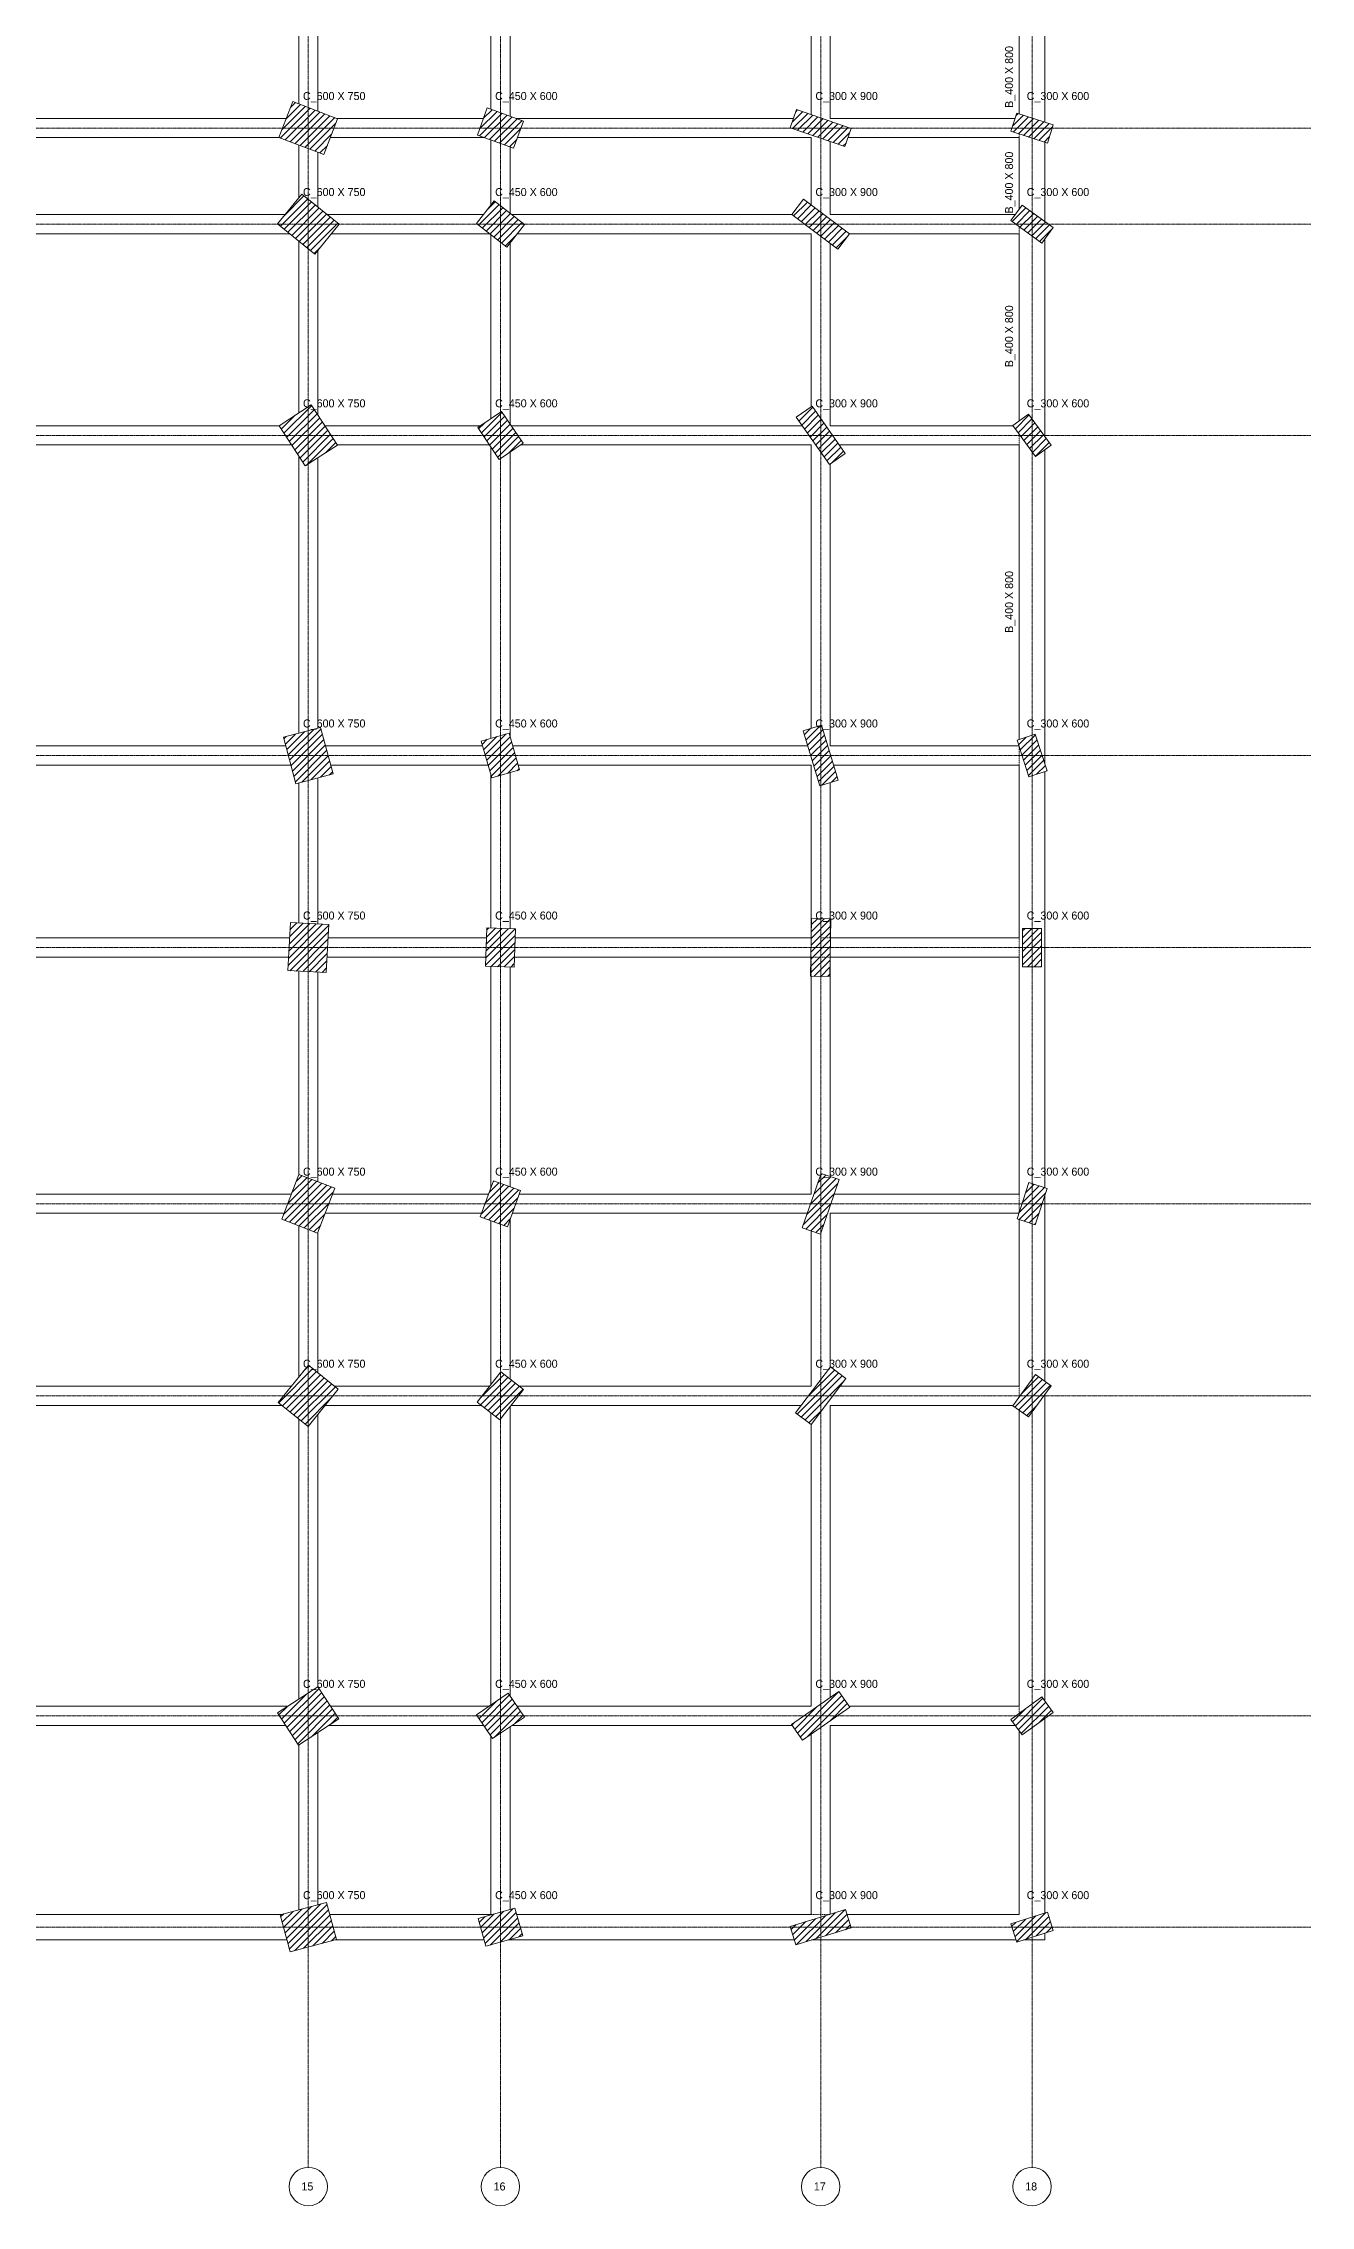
# Model space of a CAD drawing. Header units: millimetres. Extents: x -4286 to 75551, y -4651 to 64692.
# Drawn here: x 55762 to 75551, y -4651 to 29125 of the extents above; entities that cross this region are included whole.
import ezdxf

# ---------------------------------------------------------------- set-up
doc = ezdxf.new("R2010")
doc.units = ezdxf.units.MM
doc.linetypes.add('Dash', pattern=[6.35, 3.175, -3.175])
doc.linetypes.add('Grid Line', pattern=[22.225, 12.7, -3.175, 3.175, -3.175])
for name, color, linetype, lineweight in [('S-BEAM', 12, 'Continuous', 18), ('S-BEAM-HDLN', 1, 'Dash', 18), ('S-BEAM-IDEN', 2, 'Continuous', 9), ('S-COLS', 52, 'Continuous', 18), ('S-COLS-IDEN', 171, 'Continuous', 9), ('S-GRID', 1, 'Continuous', 9), ('S-GRID-IDEN', 1, 'Continuous', 9)]:
    doc.layers.add(name, color=color, linetype=linetype, lineweight=lineweight)
doc.styles.add('JetBrains Mono', font='JetBrainsMono-VariableFont_wght.ttf', dxfattribs={"height": 125})
pattern_1 = [(45, (0, 0), (-53.03301, 53.03301), [])]

# ---------------------------------------------------------------- blocks, each defined once
blk = doc.blocks.new('Grid - M_Grid Head - Circle-24584-01 1st Floor Lvl_')
at = {"layer": 'S-GRID-IDEN'}
blk.add_circle((0, 0), 6, dxfattribs=at)

msp = doc.modelspace()

# ---------------------------------------------------------------- hatches: boundary and pattern name
at = {"layer": 'S-COLS'}
h = msp.add_hatch(dxfattribs=at)
h.set_pattern_fill('FP_2', color=8, style=0, pattern_type=2)
h.set_pattern_definition(pattern_1)
h.paths.add_polyline_path([(60143, 27386), (60358, 27946), (59657, 28214), (59442, 27654)])
h = msp.add_hatch(dxfattribs=at)
h.set_pattern_fill('FP_2', color=8, style=0, pattern_type=2)
h.set_pattern_definition(pattern_1)
h.paths.add_polyline_path([(63105, 27486), (63259, 27909), (62695, 28114), (62541, 27691), (63077, 27496)])
h = msp.add_hatch(dxfattribs=at)
h.set_pattern_fill('FP_2', color=8, style=0, pattern_type=2)
h.set_pattern_definition(pattern_1)
h.paths.add_polyline_path([(68277, 27512), (68374, 27795), (67523, 28088), (67426, 27805)])
h = msp.add_hatch(dxfattribs=at)
h.set_pattern_fill('FP_2', color=8, style=0, pattern_type=2)
h.set_pattern_definition(pattern_1)
h.paths.add_polyline_path([(71439, 27565), (71532, 27850), (70961, 28035), (70868, 27750)])
h = msp.add_hatch(dxfattribs=at)
h.set_pattern_fill('FP_2', color=8, style=0, pattern_type=2)
h.set_pattern_definition(pattern_1)
h.paths.add_polyline_path([(60003, 25831), (60380, 26297), (59797, 26769), (59420, 26303)])
h = msp.add_hatch(dxfattribs=at)
h.set_pattern_fill('FP_4', color=8, style=0, pattern_type=2)
h.set_pattern_definition(pattern_1)
h.paths.add_polyline_path([(68169, 25909), (68350, 26149), (67631, 26691), (67450, 26451)])
h = msp.add_hatch(dxfattribs=at)
h.set_pattern_fill('FP_2', color=8, style=0, pattern_type=2)
h.set_pattern_definition(pattern_1)
h.paths.add_polyline_path([(62998, 25938), (63275, 26293), (62802, 26662), (62525, 26307)])
h = msp.add_hatch(dxfattribs=at)
h.set_pattern_fill('FP_1', color=8, style=0, pattern_type=2)
h.set_pattern_definition(pattern_1)
h.paths.add_polyline_path([(71355, 26002), (71531, 26245), (71045, 26598), (70869, 26355)])
h = msp.add_hatch(dxfattribs=at)
h.set_pattern_fill('FP_4', color=8, style=0, pattern_type=2)
h.set_pattern_definition(pattern_1)
h.paths.add_polyline_path([(59853, 22522), (60356, 22849), (59947, 23478), (59444, 23151)])
h = msp.add_hatch(dxfattribs=at)
h.set_pattern_fill('FP_2', color=8, style=0, pattern_type=2)
h.set_pattern_definition(pattern_1)
h.paths.add_polyline_path([(62881, 22625), (63254, 22877), (62919, 23375), (62546, 23123)])
h = msp.add_hatch(dxfattribs=at)
h.set_pattern_fill('FP_4', color=8, style=0, pattern_type=2)
h.set_pattern_definition(pattern_1)
h.paths.add_polyline_path([(68035, 22545), (68281, 22717), (67765, 23455), (67519, 23283)])
h = msp.add_hatch(dxfattribs=at)
h.set_pattern_fill('FP_3', color=8, style=0, pattern_type=2)
h.set_pattern_definition(pattern_1)
h.paths.add_polyline_path([(71255, 22669), (71498, 22845), (71145, 23331), (70902, 23155)])
h = msp.add_hatch(dxfattribs=at)
h.set_pattern_fill('FP_4', color=8, style=0, pattern_type=2)
h.set_pattern_definition(pattern_1)
h.paths.add_polyline_path([(59707, 17560), (60287, 17715), (60093, 18440), (59513, 18285)])
h = msp.add_hatch(dxfattribs=at)
h.set_pattern_fill('FP_2', color=8, style=0, pattern_type=2)
h.set_pattern_definition(pattern_1)
h.paths.add_polyline_path([(62766, 17650), (63199, 17774), (63034, 18350), (62601, 18226)])
h = msp.add_hatch(dxfattribs=at)
h.set_pattern_fill('FP_2', color=8, style=0, pattern_type=2)
h.set_pattern_definition(pattern_1)
h.paths.add_polyline_path([(67888, 17526), (68175, 17614), (67912, 18474), (67625, 18386)])
h = msp.add_hatch(dxfattribs=at)
h.set_pattern_fill('FP_2', color=8, style=0, pattern_type=2)
h.set_pattern_definition(pattern_1)
h.paths.add_polyline_path([(71150, 17668), (71435, 17761), (71250, 18332), (70965, 18239)])
h = msp.add_hatch(dxfattribs=at)
h.set_pattern_fill('FP_2', color=8, style=0, pattern_type=2)
h.set_pattern_definition(pattern_1)
h.paths.add_polyline_path([(60180, 14610), (60219, 15359), (59620, 15390), (59581, 14641)])
h = msp.add_hatch(dxfattribs=at)
h.set_pattern_fill('FP_2', color=8, style=0, pattern_type=2)
h.set_pattern_definition(pattern_1)
h.paths.add_polyline_path([(63114, 14692), (63135, 15292), (62686, 15308), (62665, 14708), (63077, 14694)])
h = msp.add_hatch(dxfattribs=at)
h.set_pattern_fill('FP_2', color=8, style=0, pattern_type=2)
h.set_pattern_definition(pattern_1)
h.paths.add_polyline_path([(68042, 14547), (68058, 15447), (67758, 15453), (67742, 14553)])
h = msp.add_hatch(dxfattribs=at)
h.set_pattern_fill('FP_4', color=8, style=0, pattern_type=2)
h.set_pattern_definition(pattern_1)
h.paths.add_polyline_path([(71350, 14700), (71350, 15300), (71050, 15300), (71050, 14700)])
h = msp.add_hatch(dxfattribs=at)
h.set_pattern_fill('FP_2', color=8, style=0, pattern_type=2)
h.set_pattern_definition(pattern_1)
h.paths.add_polyline_path([(60046, 10542), (60314, 11243), (59754, 11458), (59486, 10757)])
h = msp.add_hatch(dxfattribs=at)
h.set_pattern_fill('FP_4', color=8, style=0, pattern_type=2)
h.set_pattern_definition(pattern_1)
h.paths.add_polyline_path([(63009, 10641), (63214, 11205), (62791, 11359), (62586, 10795)])
h = msp.add_hatch(dxfattribs=at)
h.set_pattern_fill('FP_2', color=8, style=0, pattern_type=2)
h.set_pattern_definition(pattern_1)
h.paths.add_polyline_path([(67895, 10526), (68188, 11377), (67905, 11474), (67612, 10623)])
h = msp.add_hatch(dxfattribs=at)
h.set_pattern_fill('FP_3', color=8, style=0, pattern_type=2)
h.set_pattern_definition(pattern_1)
h.paths.add_polyline_path([(71250, 10668), (71435, 11239), (71150, 11332), (70965, 10761)])
h = msp.add_hatch(dxfattribs=at)
h.set_pattern_fill('FP_2', color=8, style=0, pattern_type=2)
h.set_pattern_definition(pattern_1)
h.paths.add_polyline_path([(59897, 7520), (60369, 8103), (59903, 8480), (59431, 7897)])
h = msp.add_hatch(dxfattribs=at)
h.set_pattern_fill('FP_2', color=8, style=0, pattern_type=2)
h.set_pattern_definition(pattern_1)
h.paths.add_polyline_path([(67749, 7550), (68291, 8269), (68051, 8450), (67509, 7731)])
h = msp.add_hatch(dxfattribs=at)
h.set_pattern_fill('FP_3', color=8, style=0, pattern_type=2)
h.set_pattern_definition(pattern_1)
h.paths.add_polyline_path([(62893, 7625), (63262, 8098), (62907, 8375), (62538, 7902)])
h = msp.add_hatch(dxfattribs=at)
h.set_pattern_fill('FP_4', color=8, style=0, pattern_type=2)
h.set_pattern_definition(pattern_1)
h.paths.add_polyline_path([(71145, 7669), (71498, 8155), (71255, 8331), (70902, 7845)])
h = msp.add_hatch(dxfattribs=at)
h.set_pattern_fill('FP_4', color=8, style=0, pattern_type=2)
h.set_pattern_definition(pattern_1)
h.paths.add_polyline_path([(59749, 2544), (60378, 2953), (60051, 3456), (59422, 3047)])
h = msp.add_hatch(dxfattribs=at)
h.set_pattern_fill('FP_3', color=8, style=0, pattern_type=2)
h.set_pattern_definition(pattern_1)
h.paths.add_polyline_path([(67617, 2619), (68355, 3135), (68183, 3381), (67445, 2865)])
h = msp.add_hatch(dxfattribs=at)
h.set_pattern_fill('FP_3', color=8, style=0, pattern_type=2)
h.set_pattern_definition(pattern_1)
h.paths.add_polyline_path([(62777, 2646), (63275, 2981), (63023, 3354), (62525, 3019)])
h = msp.add_hatch(dxfattribs=at)
h.set_pattern_fill('FP_1', color=8, style=0, pattern_type=2)
h.set_pattern_definition(pattern_1)
h.paths.add_polyline_path([(71045, 2702), (71531, 3055), (71355, 3298), (70869, 2945)])
h = msp.add_hatch(dxfattribs=at)
h.set_pattern_fill('FP_2', color=8, style=0, pattern_type=2)
h.set_pattern_definition(pattern_1)
h.paths.add_polyline_path([(59615, -687), (60340, -493), (60185, 87), (59460, -107)])
h = msp.add_hatch(dxfattribs=at)
h.set_pattern_fill('FP_2', color=8, style=0, pattern_type=2)
h.set_pattern_definition(pattern_1)
h.paths.add_polyline_path([(62674, -599), (63250, -434), (63126, -1), (62550, -166)])
h = msp.add_hatch(dxfattribs=at)
h.set_pattern_fill('FP_3', color=8, style=0, pattern_type=2)
h.set_pattern_definition(pattern_1)
h.paths.add_polyline_path([(67514, -575), (68374, -312), (68286, -25), (67426, -288)])
h = msp.add_hatch(dxfattribs=at)
h.set_pattern_fill('FP_3', color=8, style=0, pattern_type=2)
h.set_pattern_definition(pattern_1)
h.paths.add_polyline_path([(70961, -535), (71532, -350), (71439, -65), (70868, -250)])

# ---------------------------------------------------------------- linework, layer by layer
at = {"layer": 'S-BEAM'}
for p, q in [((67750, 29450), (67750, 28010)), ((68050, 27950), (68050, 29447)), ((71000, 29450), (71000, 28023)), ((71400, 27893), (71400, 29450)), ((59750, 29307), (59750, 28179)), ((60050, 28064), (60050, 29292)), ((62750, 29380), (62750, 28094)), ((63050, 27985), (63050, 29370)), ((59556, 27950), (54446, 27950)), ((62635, 27950), (60347, 27950)), ((67476, 27950), (63146, 27950)), ((70933, 27950), (68050, 27950)), ((54325, 27650), (59453, 27650)), ((59750, 27536), (59750, 26711)), ((60050, 26565), (60050, 27421)), ((60244, 27650), (62654, 27650)), ((62750, 27615), (62750, 26595)), ((63050, 26468), (63050, 27506)), ((63165, 27650), (67750, 27650)), ((67750, 27650), (67750, 26601)), ((68050, 26450), (68050, 27590)), ((68324, 27650), (71000, 27650)), ((71000, 27650), (71000, 26535)), ((71400, 26340), (71400, 27577)), ((59539, 26450), (54305, 26450)), ((62636, 26450), (60192, 26450)), ((67452, 26450), (63074, 26450)), ((70938, 26450), (68050, 26450)), ((54362, 26150), (59608, 26150)), ((59750, 26035), (59750, 23350)), ((60261, 26150), (62726, 26150)), ((62750, 26132), (62750, 23261)), ((63164, 26150), (67750, 26150)), ((67750, 26150), (67750, 23444)), ((68348, 26150), (71000, 26150)), ((71000, 26150), (71000, 23226)), ((71400, 26065), (71400, 22980)), ((60050, 23320), (60050, 25889)), ((63050, 23180), (63050, 26005)), ((68050, 23150), (68050, 25999)), ((59445, 23150), (54249, 23150)), ((62586, 23150), (60160, 23150)), ((67612, 23150), (63070, 23150)), ((70906, 23150), (68050, 23150)), ((54436, 22850), (59640, 22850)), ((59750, 22680), (59750, 18348)), ((60050, 18428), (60050, 22650)), ((60355, 22850), (62730, 22850)), ((62750, 22820), (62750, 18269)), ((63050, 18293), (63050, 22739)), ((63214, 22850), (67750, 22850)), ((67750, 22850), (67750, 18425)), ((68188, 22850), (71000, 22850)), ((71000, 18250), (71000, 22850)), ((71400, 22774), (71400, 17870)), ((68050, 18150), (68050, 22556)), ((59549, 18150), (54249, 18150)), ((62623, 18150), (60170, 18150)), ((67697, 18150), (63091, 18150)), ((70994, 18150), (68050, 18150)), ((54324, 17850), (59630, 17850)), ((59750, 17572), (59750, 15383)), ((60050, 15368), (60050, 17652)), ((60251, 17850), (62709, 17850)), ((62750, 17707), (62750, 15305)), ((63050, 15295), (63050, 17731)), ((63177, 17850), (67750, 17850)), ((67750, 17850), (67750, 15004)), ((68050, 15447), (68050, 17575)), ((68103, 17850), (71000, 17850)), ((71000, 17850), (71000, 15150)), ((71400, 14850), (71400, 17750)), ((59607, 15150), (54286, 15150)), ((62680, 15150), (60208, 15150)), ((67753, 15150), (63130, 15150)), ((71000, 15150), (68053, 15150)), ((54265, 14850), (59592, 14850)), ((59750, 14632), (59750, 11447)), ((60050, 11344), (60050, 14617)), ((60193, 14850), (62670, 14850)), ((62750, 14705), (62750, 11246)), ((63050, 11265), (63050, 14695)), ((63120, 14850), (67747, 14850)), ((67750, 14553), (67750, 11150)), ((68050, 14850), (71000, 14850)), ((68050, 11424), (68050, 14850)), ((71000, 11150), (71000, 14850)), ((71400, 11250), (71400, 14850)), ((59636, 11150), (54365, 11150)), ((62715, 11150), (60279, 11150)), ((67750, 11150), (63194, 11150)), ((71000, 11150), (68110, 11150)), ((54244, 10850), (59521, 10850)), ((60164, 10850), (62606, 10850)), ((63085, 10850), (67690, 10850)), ((68050, 10850), (70994, 10850)), ((68050, 8448), (68050, 10850)), ((71400, 10850), (71400, 11130)), ((71400, 8226), (71400, 10850)), ((59750, 10656), (59750, 8292)), ((60050, 8361), (60050, 10553)), ((62750, 10735), (62750, 8174)), ((63050, 8264), (63050, 10754)), ((67750, 10576), (67750, 8150)), ((71000, 8150), (71000, 10750)), ((59635, 8150), (54421, 8150)), ((62732, 8150), (60311, 8150)), ((67750, 8150), (63195, 8150)), ((71000, 8150), (68201, 8150)), ((54264, 7850), (59489, 7850)), ((60165, 7850), (62605, 7850)), ((63050, 3314), (63050, 7826)), ((63068, 7850), (67599, 7850)), ((68050, 7850), (70906, 7850)), ((68050, 3288), (68050, 7850)), ((71000, 7774), (71000, 3150)), ((71400, 7850), (71400, 8020)), ((71400, 3235), (71400, 7850)), ((59750, 7639), (59750, 3260)), ((60050, 3455), (60050, 7708)), ((62750, 7736), (62750, 3170)), ((67750, 7552), (67750, 3150)), ((59580, 3150), (54337, 3150)), ((62720, 3150), (60250, 3150)), ((67750, 3150), (63161, 3150)), ((71000, 3150), (68344, 3150)), ((54368, 2850), (59550, 2850)), ((60050, 51), (60050, 2740)), ((60220, 2850), (62639, 2850)), ((63050, -23), (63050, 2830)), ((63080, 2850), (67456, 2850)), ((67750, 2712), (67750, -100)), ((68050, 2850), (70938, 2850)), ((68050, -97), (68050, 2850)), ((71000, -100), (71000, 2765)), ((71400, -77), (71400, 2960)), ((59750, 2545), (59750, -30)), ((62750, 2686), (62750, -100)), ((59487, -100), (54314, -100)), ((62750, -100), (60235, -100)), ((67750, -100), (63155, -100)), ((71000, -100), (68309, -100)), ((54414, -500), (59565, -500)), ((60313, -500), (62645, -500)), ((63019, -500), (67491, -500)), ((70950, -500), (67759, -500)), ((71070, -500), (71400, -500)), ((71400, -500), (71400, -393))]:
    msp.add_line(p, q, dxfattribs=at)
at = {"layer": 'S-BEAM-HDLN'}
for p, q in [((71000, 27650), (71000, 27707)), ((71000, 26150), (71000, 26260)), ((71000, 23020), (71000, 22850)), ((71000, 18130), (71000, 17850)), ((68050, 15150), (68050, 15447)), ((67750, 15000), (67900, 15000)), ((67900, 15000), (67900, 15150)), ((67900, 15150), (68050, 15150)), ((71000, 15150), (71000, 14850)), ((68047, 14850), (67750, 14850)), ((67750, 14850), (67750, 14553)), ((71000, 11150), (71000, 10870)), ((71000, 8150), (71000, 7980)), ((71000, 3150), (71000, 3040)), ((62750, -100), (62781, -100)), ((68041, -100), (67750, -100))]:
    msp.add_line(p, q, dxfattribs=at)
at = {"layer": 'S-COLS'}
for p, q in [((59442, 27654), (59657, 28214)), ((59657, 28214), (60358, 27946)), ((62541, 27691), (62695, 28114)), ((62695, 28114), (63259, 27909)), ((67426, 27805), (67523, 28088)), ((67523, 28088), (68374, 27795)), ((70868, 27750), (70961, 28035)), ((70961, 28035), (71532, 27850)), ((60358, 27946), (60143, 27386)), ((63259, 27909), (63105, 27486)), ((68277, 27512), (67426, 27805)), ((68374, 27795), (68277, 27512)), ((71439, 27565), (70868, 27750)), ((71532, 27850), (71439, 27565)), ((60143, 27386), (59442, 27654)), ((63105, 27486), (62541, 27691)), ((59420, 26303), (59797, 26769)), ((59797, 26769), (60380, 26297)), ((67450, 26451), (67631, 26691)), ((67631, 26691), (68350, 26149)), ((62525, 26307), (62802, 26662)), ((62802, 26662), (63275, 26293)), ((68169, 25909), (67450, 26451)), ((70869, 26355), (71045, 26598)), ((71355, 26002), (70869, 26355)), ((71045, 26598), (71531, 26245)), ((60003, 25831), (59420, 26303)), ((60380, 26297), (60003, 25831)), ((62998, 25938), (62525, 26307)), ((63275, 26293), (62998, 25938)), ((68350, 26149), (68169, 25909)), ((71531, 26245), (71355, 26002)), ((59444, 23151), (59947, 23478)), ((59947, 23478), (60356, 22849)), ((62546, 23123), (62919, 23375)), ((62919, 23375), (63254, 22877)), ((67519, 23283), (67765, 23455)), ((67765, 23455), (68281, 22717)), ((70902, 23155), (71145, 23331)), ((71145, 23331), (71498, 22845)), ((59853, 22522), (59444, 23151)), ((62881, 22625), (62546, 23123)), ((68035, 22545), (67519, 23283)), ((71255, 22669), (70902, 23155)), ((60356, 22849), (59853, 22522)), ((63254, 22877), (62881, 22625)), ((68281, 22717), (68035, 22545)), ((71498, 22845), (71255, 22669)), ((59513, 18285), (60093, 18440)), ((59707, 17560), (59513, 18285)), ((60093, 18440), (60287, 17715)), ((62601, 18226), (63034, 18350)), ((63034, 18350), (63199, 17774)), ((67625, 18386), (67912, 18474)), ((67888, 17526), (67625, 18386)), ((67912, 18474), (68175, 17614)), ((70965, 18239), (71250, 18332)), ((71150, 17668), (70965, 18239)), ((71250, 18332), (71435, 17761)), ((62766, 17650), (62601, 18226)), ((60287, 17715), (59707, 17560)), ((63199, 17774), (62766, 17650)), ((68175, 17614), (67888, 17526)), ((71435, 17761), (71150, 17668)), ((59581, 14641), (59620, 15390)), ((59620, 15390), (60219, 15359)), ((60219, 15359), (60180, 14610)), ((62665, 14708), (62686, 15308)), ((62686, 15308), (63135, 15292)), ((63135, 15292), (63114, 14692)), ((67742, 14553), (67758, 15453)), ((67758, 15453), (68058, 15447)), ((68058, 15447), (68042, 14547)), ((71050, 15300), (71350, 15300)), ((71050, 14700), (71050, 15300)), ((71350, 15300), (71350, 14700)), ((60180, 14610), (59581, 14641)), ((63114, 14692), (62665, 14708)), ((68042, 14547), (67742, 14553)), ((71350, 14700), (71050, 14700)), ((59486, 10757), (59754, 11458)), ((59754, 11458), (60314, 11243)), ((60314, 11243), (60046, 10542)), ((62586, 10795), (62791, 11359)), ((62791, 11359), (63214, 11205)), ((63214, 11205), (63009, 10641)), ((67612, 10623), (67905, 11474)), ((68188, 11377), (67895, 10526)), ((67905, 11474), (68188, 11377)), ((70965, 10761), (71150, 11332)), ((71150, 11332), (71435, 11239)), ((71435, 11239), (71250, 10668)), ((60046, 10542), (59486, 10757)), ((63009, 10641), (62586, 10795)), ((67895, 10526), (67612, 10623)), ((71250, 10668), (70965, 10761)), ((59431, 7897), (59903, 8480)), ((59903, 8480), (60369, 8103)), ((67509, 7731), (68051, 8450)), ((68051, 8450), (68291, 8269)), ((62538, 7902), (62907, 8375)), ((62907, 8375), (63262, 8098)), ((68291, 8269), (67749, 7550)), ((70902, 7845), (71255, 8331)), ((71498, 8155), (71145, 7669)), ((71255, 8331), (71498, 8155)), ((59897, 7520), (59431, 7897)), ((60369, 8103), (59897, 7520)), ((62893, 7625), (62538, 7902)), ((63262, 8098), (62893, 7625)), ((71145, 7669), (70902, 7845)), ((67749, 7550), (67509, 7731)), ((59422, 3047), (60051, 3456)), ((60051, 3456), (60378, 2953)), ((67445, 2865), (68183, 3381)), ((68183, 3381), (68355, 3135)), ((59749, 2544), (59422, 3047)), ((62525, 3019), (63023, 3354)), ((63023, 3354), (63275, 2981)), ((68355, 3135), (67617, 2619)), ((70869, 2945), (71355, 3298)), ((71531, 3055), (71045, 2702)), ((71355, 3298), (71531, 3055)), ((60378, 2953), (59749, 2544)), ((62777, 2646), (62525, 3019)), ((63275, 2981), (62777, 2646)), ((67617, 2619), (67445, 2865)), ((71045, 2702), (70869, 2945)), ((59460, -107), (60185, 87)), ((60185, 87), (60340, -493)), ((59615, -687), (59460, -107)), ((62550, -166), (63126, -1)), ((62674, -599), (62550, -166)), ((63126, -1), (63250, -434)), ((67426, -288), (68286, -25)), ((67514, -575), (67426, -288)), ((68374, -312), (67514, -575)), ((68286, -25), (68374, -312)), ((70868, -250), (71439, -65)), ((70961, -535), (70868, -250)), ((71439, -65), (71532, -350)), ((60340, -493), (59615, -687)), ((63250, -434), (62674, -599)), ((71532, -350), (70961, -535))]:
    msp.add_line(p, q, dxfattribs=at)
at = {"layer": 'S-GRID', "linetype": 'Grid Line'}
for p, q in [((59900, 64692), (59900, -4051)), ((62900, 64692), (62900, -4051)), ((67900, 64692), (67900, -4051)), ((71200, 64692), (71200, -4051)), ((75551, 27800), (-3686, 27800)), ((75551, 26300), (-3686, 26300)), ((75551, 23000), (-3686, 23000)), ((75551, 18000), (-3686, 18000)), ((75551, 15000), (-3686, 15000)), ((75551, 11000), (-3686, 11000)), ((75551, 8000), (-3686, 8000)), ((75551, 3000), (-3686, 3000)), ((75551, -300), (-3686, -300))]:
    msp.add_line(p, q, dxfattribs=at)

# ---------------------------------------------------------------- block references
at = {"layer": 'S-GRID-IDEN', "xscale": 49.99999999999998, "yscale": 49.99999999999998, "zscale": 49.99999999999998, "rotation": 180}
for p in [(59900, -4351), (62900, -4351), (67900, -4351), (71200, -4351)]:
    msp.add_blockref('Grid - M_Grid Head - Circle-24584-01 1st Floor Lvl_', p, dxfattribs=at)

# ---------------------------------------------------------------- texts
at = {"layer": 'S-BEAM-IDEN', "char_height": 125, "width": 1410.97, "attachment_point": 1, "rotation": 90, "style": 'JetBrains Mono'}
for insert in [(70779, 28115), (70779, 26465), (70779, 24065), (70779, 19915)]:
    msp.add_mtext('B_400 X 800', dxfattribs=dict(at, insert=insert))
at = {"layer": 'S-COLS-IDEN', "char_height": 125, "width": 1410.97, "attachment_point": 1, "style": 'JetBrains Mono'}
for s, insert in [('C_600 X 750', (59817, 28363)), ('C_450 X 600', (62817, 28363)), ('C_300 X 900', (67817, 28363)), ('C_300 X 600', (71117, 28363)), ('C_600 X 750', (59817, 26863)), ('C_450 X 600', (62817, 26863)), ('C_300 X 900', (67817, 26863)), ('C_300 X 600', (71117, 26863)), ('C_600 X 750', (59817, 23563)), ('C_450 X 600', (62817, 23563)), ('C_300 X 900', (67817, 23563)), ('C_300 X 600', (71117, 23563)), ('C_600 X 750', (59817, 18563)), ('C_450 X 600', (62817, 18563)), ('C_300 X 900', (67817, 18563)), ('C_300 X 600', (71117, 18563)), ('C_600 X 750', (59817, 15563)), ('C_450 X 600', (62817, 15563)), ('C_300 X 900', (67817, 15563)), ('C_300 X 600', (71117, 15563)), ('C_600 X 750', (59817, 11563)), ('C_450 X 600', (62817, 11563)), ('C_300 X 900', (67817, 11563)), ('C_300 X 600', (71117, 11563)), ('C_600 X 750', (59817, 8563)), ('C_450 X 600', (62817, 8563)), ('C_300 X 900', (67817, 8563)), ('C_300 X 600', (71117, 8563)), ('C_600 X 750', (59817, 3563)), ('C_450 X 600', (62817, 3563)), ('C_300 X 900', (67817, 3563)), ('C_300 X 600', (71117, 3563)), ('C_600 X 750', (59817, 263)), ('C_450 X 600', (62817, 263)), ('C_300 X 900', (67817, 263)), ('C_300 X 600', (71117, 263))]:
    msp.add_mtext(s, dxfattribs=dict(at, insert=insert))

# ---------------------------------------------------------------- next in the draw order: texts
at = {"layer": 'S-GRID-IDEN', "char_height": 125, "width": 256.54, "attachment_point": 1, "style": 'JetBrains Mono', "bg_fill": 3, "box_fill_scale": 1.25, "bg_fill_color": 9, "bg_fill_true_color": 13158600, "bg_fill_transparency": 0}
for s, insert in [('15', (59793, -4287)), ('16', (62793, -4287)), ('17', (67793, -4287)), ('18', (71093, -4287))]:
    msp.add_mtext(s, dxfattribs=dict(at, insert=insert))

doc.saveas('drawing.dxf')
